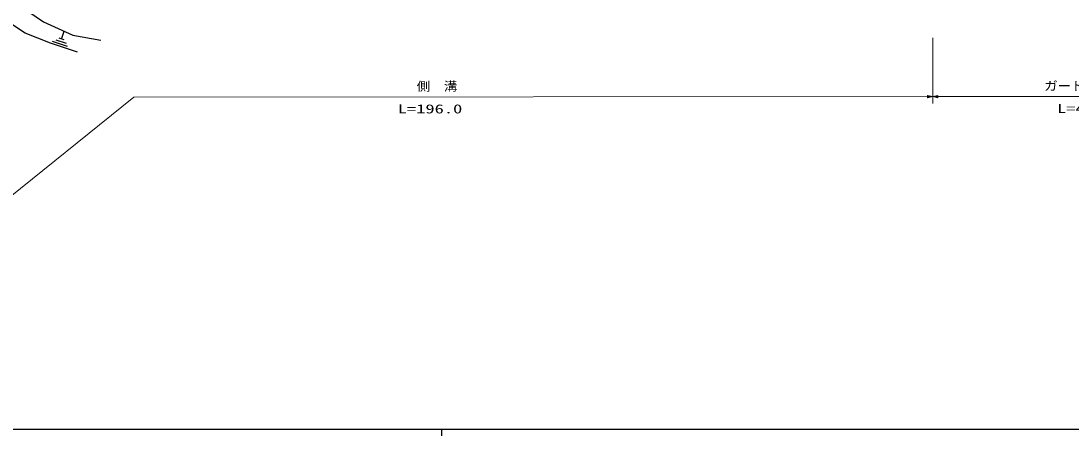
# Model space of a CAD drawing. Units: millimetres, scale not verified. Extents: x 40000 to 680000, y 20000 to 380000.
# Drawn here: x 206606 to 359952, y 204000 to 264548 of the extents above; entities that cross this region are included whole.
import ezdxf
from ezdxf.enums import TextEntityAlignment as Align

# ---------------------------------------------------------------- set-up
doc = ezdxf.new("R2010")
doc.units = ezdxf.units.MM
doc.header["$LTSCALE"] = 1000
for name, color, linetype, lineweight in [('M-BGD', 7, 'Continuous', 25), ('M-STR-HTXT', 7, 'Continuous', 13), ('M-TTL-BAND', 7, 'Continuous', 25)]:
    doc.layers.add(name, color=color, linetype=linetype, lineweight=lineweight)
doc.styles.add('ＭＳ ゴシック', font='')
doc.styles.get('ＭＳ ゴシック').set_extended_font_data('MS Gothic')

msp = doc.modelspace()

# ---------------------------------------------------------------- linework, layer by layer
at = {"layer": 'M-BGD'}
for p, q in [((203717, 268685), (209874, 264415)), ((207193, 262761), (202552, 265835)), ((209874, 264415), (214181, 262463)), ((210923, 261309), (207193, 262761)), ((212544, 261914), (212925, 263047)), ((214181, 262463), (218241, 261750)), ((214875, 259980), (210923, 261309)), ((213391, 260841), (211222, 261570)), ((211682, 261821), (213181, 261318)), ((212926, 261785), (212163, 262042))]:
    msp.add_line(p, q, dxfattribs=at)
at = {"layer": 'M-STR-HTXT'}
for p, q in [((339761, 252516), (339755, 262091)), ((186275, 223844), (223083, 253444)), ((223083, 253444), (339761, 253516)), ((339761, 253516), (384078, 253543))]:
    msp.add_line(p, q, dxfattribs=at)
for points in [[(339761, 253516), (339011, 253703), (339011, 253328)], [(339607, 253516), (339058, 253384), (339058, 253647)], [(339532, 253516), (339086, 253412), (339086, 253619)], [(339455, 253516), (339114, 253441), (339114, 253591)], [(339380, 253516), (339142, 253469), (339142, 253562)], [(339761, 253516), (340511, 253329), (340511, 253704)], [(339914, 253516), (340464, 253648), (340464, 253385)], [(339989, 253516), (340436, 253620), (340436, 253413)], [(340066, 253516), (340408, 253591), (340408, 253441)], [(340141, 253516), (340379, 253563), (340380, 253469)]]:
    msp.add_lwpolyline(points, close=True, dxfattribs=at)
for points in [[(339684, 253516), (339030, 253356), (339029, 253675), (339682, 253516)], [(339170, 253516), (339303, 253516), (339170, 253497), (339170, 253534), (339303, 253516)], [(339838, 253516), (340492, 253676), (340492, 253357), (339839, 253516)], [(340351, 253516), (340218, 253516), (340351, 253535), (340351, 253498), (340218, 253516)]]:
    msp.add_lwpolyline(points, dxfattribs=at)
at = {"layer": 'M-TTL-BAND'}
for p, q in [((40000, 205000), (579000, 205000)), ((268000, 205000), (268000, 204000))]:
    msp.add_line(p, q, dxfattribs=at)

# ---------------------------------------------------------------- texts
at = {"layer": 'M-STR-HTXT', "style": 'ＭＳ ゴシック'}
for s, width, p in [('側\u3000溝', 1.1, (264400, 253970)), ('ガードレール', 1.1, (356019, 254026)), ('L=196.0', 1.5, (261627, 250667)), ('L=46.0', 1.5, (357913, 250726))]:
    msp.add_text(s, height=1320, rotation=0.035, dxfattribs=dict(at, width=width)).set_placement(p, align=Align.BOTTOM_LEFT)

doc.saveas('drawing.dxf')
